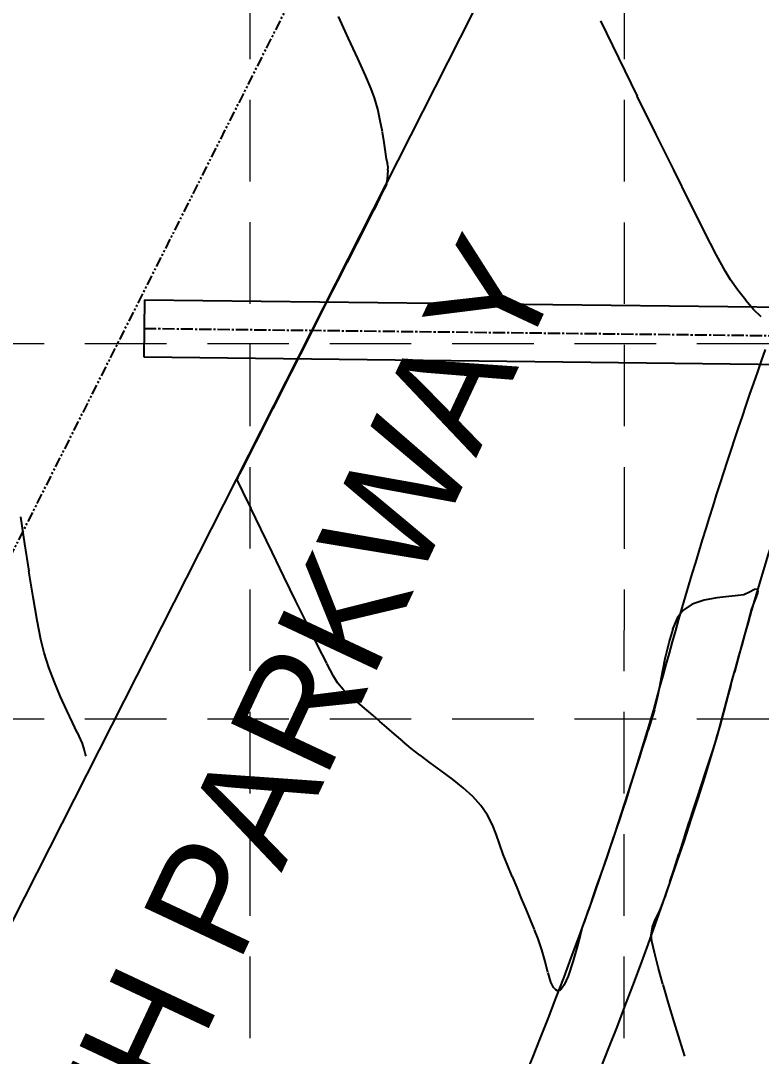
# Model space of a CAD drawing. Header units: inches. Extents: x 6967 to 7890, y 13663 to 15138.
# Drawn here: x 7092.7 to 7138, y 14310.8 to 14374.3 of the extents above; entities that cross this region are included whole.
import ezdxf
from ezdxf.enums import TextEntityAlignment as Align

# ---------------------------------------------------------------- set-up
doc = ezdxf.new("R2010")
doc.units = ezdxf.units.IN
doc.header["$MEASUREMENT"] = 0
for name, pattern in [('CENTER2', [1.125, 0.75, -0.125, 0.125, -0.125]), ('HIDDEN', [0.375, 0.25, -0.125]), ('xGWI003pt$0$PHANTOM2', [1.25, 0.625, -0.125, 0.125, -0.125, 0.125, -0.125])]:
    doc.linetypes.add(name, pattern=pattern)
for name, color, linetype in [('EC', 35, 'Continuous'), ('GRID', 254, 'HIDDEN'), ('V-ROAD-BACK-P', 2, 'Continuous'), ('V-STRM-CNTR-E', 11, 'CENTER2'), ('V-STRM-UNDR-E', 15, 'Continuous'), ('xGWI003pt$0$C-ANNO-ROAD-E', 6, 'Continuous'), ('xGWI003pt$0$C-PROP-ADJ-E', 6, 'xGWI003pt$0$PHANTOM2')]:
    doc.layers.add(name, color=color, linetype=linetype)
doc.styles.get("Standard").update_dxf_attribs({"font": 'ARIAL.TTF'})

msp = doc.modelspace()

# ---------------------------------------------------------------- linework, layer by layer
at = {"layer": 'EC', "color": 35}
for points, elevation in [([(7112.751, 14373.182), (7112.122, 14374.541)], 673), ([(7114.131, 14370.114), (7113.781, 14370.929)], 673), ([(7114.337, 14369.559), (7114.131, 14370.114)], 673), ([(7114.533, 14368.85), (7114.337, 14369.559)], 673), ([(7114.693, 14368.145), (7114.533, 14368.85)], 673), ([(7115.126, 14365.546), (7115.082, 14365.82)], 673), ([(7115.155, 14365.384), (7115.126, 14365.546)], 673), ([(7115.134, 14364.573), (7115.157, 14364.862)], 673), ([(7113.27, 14360.652), (7113.822, 14361.729)], 673), ([(7112.675, 14359.492), (7113.27, 14360.652)], 673), ([(7136.147, 14358.39), (7135.84, 14358.903)], 672), ([(7111.453, 14357.107), (7112.061, 14358.295)], 673), ([(7136.605, 14357.773), (7136.147, 14358.39)], 672), ([(7138.04, 14356.136), (7137.563, 14356.586)], 672), ([(7109.248, 14352.748), (7109.814, 14353.87)], 673), ([(7107.573, 14349.436), (7108.113, 14350.504)], 673), ([(7106.615, 14347.541), (7107.069, 14348.439)], 673), ([(7105.968, 14346.26), (7106.09, 14346.502)], 673), ([(7106.267, 14345.426), (7105.912, 14346.15)], 673), ([(7108.058, 14341.715), (7107.374, 14343.133)], 673), ([(7108.784, 14340.215), (7108.058, 14341.715)], 673), ([(7109.516, 14338.708), (7108.784, 14340.215)], 673), ([(7137.629, 14339.427), (7137.316, 14339.26)], 673), ([(7137.834, 14339.438), (7137.629, 14339.427)], 673), ([(7134.542, 14338.765), (7133.813, 14338.513)], 673), ([(7137.354, 14337.838), (7137.464, 14338.23)], 673), ([(7093.897, 14336.362), (7093.669, 14337.531)], 674), ([(7137.166, 14337.148), (7137.354, 14337.838)], 673), ([(7110.864, 14335.974), (7110.221, 14337.269)], 673), ([(7132.611, 14336.98), (7132.367, 14336.163)], 673), ([(7136.926, 14336.268), (7137.166, 14337.148)], 673), ([(7111.827, 14334.11), (7111.411, 14334.895)], 673), ([(7132.156, 14335.264), (7131.969, 14334.343)], 673), ([(7094.726, 14333.74), (7094.382, 14334.649)], 674), ([(7112.078, 14333.691), (7111.827, 14334.11)], 673), ([(7095.101, 14332.848), (7094.726, 14333.74)], 674), ([(7112.416, 14333.285), (7112.078, 14333.691)], 673), ([(7136.033, 14332.974), (7136.189, 14333.549)], 673), ([(7131.64, 14332.675), (7131.482, 14332.048)], 673), ([(7135.765, 14331.964), (7135.888, 14332.434)], 673), ([(7114.662, 14331.337), (7114.255, 14331.695)], 673), ([(7096.125, 14330.654), (7095.829, 14331.266)], 674), ([(7115.098, 14330.958), (7114.662, 14331.337)], 673), ([(7135.363, 14330.513), (7135.518, 14331.05)], 673), ([(7135.518, 14331.05), (7135.647, 14331.518)], 673), ([(7096.547, 14329.645), (7096.444, 14329.981)], 674), ([(7130.917, 14330.239), (7130.743, 14329.697)], 673), ([(7135.023, 14329.429), (7135.205, 14329.998)], 673), ([(7096.647, 14329.255), (7096.614, 14329.39)], 674), ([(7096.658, 14329.209), (7096.647, 14329.255)], 674), ([(7117.752, 14328.802), (7117.128, 14329.26)], 673), ([(7134.603, 14328.148), (7134.821, 14328.811)], 673), ([(7119.117, 14327.801), (7118.429, 14328.314)], 673), ([(7119.777, 14327.272), (7119.117, 14327.801)], 673), ([(7134.37, 14327.443), (7134.603, 14328.148)], 673), ([(7120.847, 14326.192), (7120.367, 14326.733)], 673), ([(7129.565, 14325.968), (7129.374, 14325.386)], 673), ([(7129.729, 14326.482), (7129.565, 14325.968)], 673), ([(7129.374, 14325.386), (7129.153, 14324.729)], 673), ([(7121.797, 14324.423), (7121.562, 14325.002)], 673), ([(7132.999, 14323.207), (7133.317, 14324.189)], 673), ([(7123.071, 14321.159), (7122.788, 14321.827)], 673), ([(7123.352, 14320.489), (7123.071, 14321.159)], 673), ([(7127.929, 14321.197), (7127.698, 14320.534)], 673), ([(7132.164, 14320.635), (7132.258, 14320.919)], 673), ([(7131.988, 14320.153), (7132.072, 14320.377)], 673), ([(7123.892, 14319.183), (7123.627, 14319.826)], 673), ([(7127.436, 14319.774), (7127.329, 14319.46)], 673), ([(7131.754, 14319.609), (7131.891, 14319.896)], 673), ([(7127.329, 14319.46), (7127.221, 14319.146)], 673), ([(7126.954, 14318.302), (7126.748, 14317.517)], 673), ([(7127.092, 14318.783), (7126.954, 14318.302)], 673), ([(7131.335, 14317.864), (7131.285, 14318.254)], 673), ([(7124.599, 14317.329), (7124.371, 14318.004)], 673), ([(7124.789, 14316.616), (7124.599, 14317.329)], 673), ([(7131.727, 14316.279), (7131.49, 14317.183)], 673), ([(7124.963, 14315.938), (7124.789, 14316.616)], 673), ([(7125.305, 14315.032), (7125.143, 14315.365)], 673), ([(7132.355, 14314.077), (7132.022, 14315.221)], 673), ([(7125.606, 14314.823), (7125.55, 14314.829)], 673), ([(7132.703, 14312.915), (7132.355, 14314.077)], 673), ([(7133.042, 14311.805), (7132.703, 14312.915)], 673)]:
    msp.add_lwpolyline(points, dxfattribs=dict(at, elevation=elevation))
at = {"layer": 'EC', "color": 35, "extrusion": (0.899098, 0.437746, 0), "elevation": 12701.239}
msp.add_lwpolyline([(9801.015, 672), (9803.552, 672)], dxfattribs=at)
at = {"layer": 'EC', "color": 35, "extrusion": (0.908046, 0.41887, 0), "elevation": 12479.198}
msp.add_lwpolyline([(10070.86, 673), (10072.2, 673)], dxfattribs=at)
at = {"layer": 'EC', "color": 35, "extrusion": (0.911231, 0.411897, 0), "elevation": 12401.632}
msp.add_lwpolyline([(10165.088, 673), (10166.225, 673)], dxfattribs=at)
at = {"layer": 'EC', "color": 35, "extrusion": (0.898541, 0.43889, 0), "elevation": 12713.704}
msp.add_lwpolyline([(9782.24, 672), (9784.841, 672)], dxfattribs=at)
at = {"layer": 'EC', "color": 35, "extrusion": (0.897821, 0.440361, 0), "elevation": 12729.699}
msp.add_lwpolyline([(9758.84, 672), (9761.416, 672)], dxfattribs=at)
at = {"layer": 'EC', "color": 35, "extrusion": (0.982214, 0.187767, 0), "elevation": 9686.006}
msp.add_lwpolyline([(12775.992, 673), (12776.687, 673)], dxfattribs=at)
at = {"layer": 'EC', "color": 35, "extrusion": (0.986458, 0.164013, 0), "elevation": 9374.932}
msp.add_lwpolyline([(13005.321, 673), (13005.973, 673)], dxfattribs=at)
at = {"layer": 'EC', "color": 35, "extrusion": (0.896856, 0.442322, 0), "elevation": 12751}
msp.add_lwpolyline([(9728.527, 672), (9730.992, 672)], dxfattribs=at)
at = {"layer": 'EC', "color": 35, "extrusion": (0.988565, 0.150793, 0), "elevation": 9199.989}
msp.add_lwpolyline([(13129.067, 673), (13129.659, 673)], dxfattribs=at)
at = {"layer": 'EC', "color": 35, "extrusion": (0.988739, 0.149651, 0), "elevation": 9184.817}
msp.add_lwpolyline([(13139.266, 673), (13139.685, 673)], dxfattribs=at)
at = {"layer": 'EC', "color": 35, "extrusion": (0.982413, 0.186721, 0), "elevation": 9672.337}
msp.add_lwpolyline([(12784.116, 673), (12784.193, 673)], dxfattribs=at)
at = {"layer": 'EC', "color": 35, "extrusion": (0.999342, -0.036272, 0), "elevation": 6589.425}
msp.add_lwpolyline([(14613.745, 673), (14613.939, 673)], dxfattribs=at)
at = {"layer": 'EC', "color": 35, "extrusion": (0.980508, -0.196481, 0), "elevation": 4154.085}
msp.add_lwpolyline([(15482.257, 673), (15482.56, 673)], dxfattribs=at)
at = {"layer": 'EC', "color": 35, "extrusion": (0.999775, -0.02123, 0), "elevation": 6808.594}
msp.add_lwpolyline([(14512.676, 673), (14512.929, 673)], dxfattribs=at)
at = {"layer": 'EC', "color": 35, "extrusion": (0.895495, 0.445072, 0), "elevation": 12780.795}
msp.add_lwpolyline([(9687.086, 672), (9689.351, 672)], dxfattribs=at)
at = {"layer": 'EC', "color": 35, "extrusion": (0.900219, -0.435436, 0), "elevation": 150.414}
msp.add_lwpolyline([(16028.25, 673), (16028.86, 673)], dxfattribs=at)
at = {"layer": 'EC', "color": 35, "extrusion": (0.920249, -0.391333, 0), "elevation": 926.434}
msp.add_lwpolyline([(16002.771, 673), (16003.076, 673)], dxfattribs=at)
at = {"layer": 'EC', "color": 35, "extrusion": (0.894105, -0.447857, 0), "elevation": -71.488}
msp.add_lwpolyline([(16027.934, 673), (16028.796, 673)], dxfattribs=at)
at = {"layer": 'EC', "color": 35, "extrusion": (0.891405, -0.453207, 0), "elevation": -167.541}
msp.add_lwpolyline([(16026.155, 673), (16027.218, 673)], dxfattribs=at)
at = {"layer": 'EC', "color": 35, "extrusion": (0.893427, 0.449209, 0), "elevation": 12825.454}
msp.add_lwpolyline([(9625.9, 672), (9627.88, 672)], dxfattribs=at)
at = {"layer": 'EC', "color": 35, "extrusion": (0.889911, 0.456134, 0), "elevation": 12899.827}
msp.add_lwpolyline([(9524.395, 672), (9526.001, 672)], dxfattribs=at)
at = {"layer": 'EC', "color": 35, "extrusion": (0.889724, -0.456499, 0), "elevation": -226.778}
msp.add_lwpolyline([(16021.567, 673), (16022.913, 673)], dxfattribs=at)
at = {"layer": 'EC', "color": 35, "extrusion": (0.882612, 0.470102, 0), "elevation": 13048.329}
msp.add_lwpolyline([(9318.767, 672), (9319.912, 672)], dxfattribs=at)
at = {"layer": 'EC', "color": 35, "extrusion": (0.793607, 0.608431, 0), "elevation": 14399.373}
msp.add_lwpolyline([(7051.508, 672), (7052.291, 672)], dxfattribs=at)
at = {"layer": 'EC', "color": 35, "extrusion": (0.89158, -0.452864, 0), "elevation": -161.39}
msp.add_lwpolyline([(16019.756, 673), (16021.025, 673)], dxfattribs=at)
at = {"layer": 'EC', "color": 35, "extrusion": (0.760792, 0.648996, 0), "elevation": 14747.564}
msp.add_lwpolyline([(6290.129, 672), (6290.872, 672)], dxfattribs=at)
at = {"layer": 'EC', "color": 35, "extrusion": (0.892472, -0.451103, 0)}
for points, elevation in [([(16018.899, 673), (16020.043, 673)], -129.759), ([(16017.684, 673), (16018.899, 673)], -129.759), ([(16015.16, 673), (16016.428, 673)], -129.759), ([(16013.913, 673), (16015.16, 673)], -129.759), ([(16011.599, 673), (16012.715, 673)], -129.76), ([(16009.888, 673), (16010.592, 673)], -129.76), ([(16009.428, 673), (16009.888, 673)], -129.76), ([(16009.034, 673), (16009.158, 673)], -129.759)]:
    msp.add_lwpolyline(points, dxfattribs=dict(at, elevation=elevation))
at = {"layer": 'EC', "color": 35, "extrusion": (0.900199, 0.435479, 0), "elevation": 12644.187}
msp.add_lwpolyline([(9817.958, 673), (9819.103, 673)], dxfattribs=at)
at = {"layer": 'EC', "color": 35, "extrusion": (0.900711, 0.434418, 0), "elevation": 12632.606}
msp.add_lwpolyline([(9831.454, 673), (9832.855, 673)], dxfattribs=at)
at = {"layer": 'EC', "color": 35, "extrusion": (0.989075, 0.147415, 0), "elevation": 9129.676}
msp.add_lwpolyline([(13139.918, 674), (13141.6, 674)], dxfattribs=at)
at = {"layer": 'EC', "color": 35, "extrusion": (0.988262, 0.152767, 0), "elevation": 9200.67}
msp.add_lwpolyline([(13088.615, 674), (13090.305, 674)], dxfattribs=at)
at = {"layer": 'EC', "color": 35, "extrusion": (0.987052, 0.160398, 0), "elevation": 9301.519}
msp.add_lwpolyline([(13015.528, 674), (13017.139, 674)], dxfattribs=at)
at = {"layer": 'EC', "color": 35, "extrusion": (-0.424631, 0.905366, 0), "elevation": 9951.554}
msp.add_lwpolyline([(-12550.786, 673), (-12550.392, 673)], dxfattribs=at)
at = {"layer": 'EC', "color": 35, "extrusion": (0.946972, -0.321315, 0), "elevation": 2151.929}
msp.add_lwpolyline([(15872.075, 673), (15872.387, 673)], dxfattribs=at)
at = {"layer": 'EC', "color": 35, "extrusion": (0.995571, 0.094009, 0), "elevation": 8454.256}
msp.add_lwpolyline([(13604.743, 673), (13604.914, 673)], dxfattribs=at)
at = {"layer": 'EC', "color": 35, "extrusion": (0.985087, 0.172058, 0), "elevation": 9454.767}
msp.add_lwpolyline([(12903.19, 674), (12904.634, 674)], dxfattribs=at)
at = {"layer": 'EC', "color": 35, "extrusion": (0.898003, 0.43999, 0), "elevation": 12693.256}
msp.add_lwpolyline([(9746.476, 673), (9748.078, 673)], dxfattribs=at)
at = {"layer": 'EC', "color": 35, "extrusion": (0.190158, -0.981753, 0), "elevation": -12720.44}
msp.add_lwpolyline([(9731.787, 673), (9730.996, 673)], dxfattribs=at)
at = {"layer": 'EC', "color": 35, "extrusion": (0.112615, -0.993639, 0), "elevation": -13444.157}
msp.add_lwpolyline([(8705.439, 673), (8704.707, 673)], dxfattribs=at)
at = {"layer": 'EC', "color": 35, "extrusion": (0.082511, -0.99659, 0), "elevation": -13701.299}
msp.add_lwpolyline([(8295.425, 673), (8294.844, 673)], dxfattribs=at)
at = {"layer": 'EC', "color": 35, "extrusion": (0.140038, -0.990146, 0), "elevation": -13198.351}
msp.add_lwpolyline([(9074.652, 673), (9074.315, 673)], dxfattribs=at)
at = {"layer": 'EC', "color": 35, "extrusion": (0.941238, -0.337744, 0), "elevation": 1875.395}
msp.add_lwpolyline([(15906.324, 673), (15906.723, 673)], dxfattribs=at)
at = {"layer": 'EC', "color": 35, "extrusion": (0.924037, -0.382302, 0), "elevation": 1113.729}
msp.add_lwpolyline([(15978.128, 673), (15978.522, 673)], dxfattribs=at)
at = {"layer": 'EC', "color": 35, "extrusion": (0.817034, -0.57659, 0), "elevation": -2439.134}
msp.add_lwpolyline([(15827.678, 673), (15827.101, 673)], dxfattribs=at)
at = {"layer": 'EC', "color": 35, "extrusion": (-0.553033, 0.83316, 0), "elevation": 8001.04}
msp.add_lwpolyline([(-13873.269, 673), (-13872.568, 673)], dxfattribs=at)
at = {"layer": 'EC', "color": 35, "extrusion": (0.921222, -0.389036, 0), "elevation": 993.114}
msp.add_lwpolyline([(15983.124, 673), (15982.392, 673)], dxfattribs=at)
at = {"layer": 'EC', "color": 35, "extrusion": (0.972374, 0.233429, 0), "elevation": 10244.441}
msp.add_lwpolyline([(12283.534, 674), (12284.384, 674)], dxfattribs=at)
at = {"layer": 'EC', "color": 35, "extrusion": (0.973387, -0.229169, 0), "elevation": 3657.15}
msp.add_lwpolyline([(15589.146, 673), (15588.223, 673)], dxfattribs=at)
at = {"layer": 'EC', "color": 35, "extrusion": (0.965102, -0.261875, 0), "elevation": 3133.551}
msp.add_lwpolyline([(15703.94, 673), (15704.94, 673)], dxfattribs=at)
at = {"layer": 'EC', "color": 35, "extrusion": (0.951631, 0.307243, 0), "elevation": 11155.455}
msp.add_lwpolyline([(11461.598, 674), (11462.53, 674)], dxfattribs=at)
at = {"layer": 'EC', "color": 35, "extrusion": (0.891878, 0.452276, 0), "elevation": 12825.839}
msp.add_lwpolyline([(9568.66, 673), (9569.869, 673)], dxfattribs=at)
at = {"layer": 'EC', "color": 35, "extrusion": (0.965182, -0.261579, 0), "elevation": 3138.368}
msp.add_lwpolyline([(15702.003, 673), (15702.978, 673)], dxfattribs=at)
at = {"layer": 'EC', "color": 35, "extrusion": (0.982113, -0.188295, 0), "elevation": 4305.313}
msp.add_lwpolyline([(15420.851, 673), (15419.952, 673)], dxfattribs=at)
at = {"layer": 'EC', "color": 35, "extrusion": (0.965187, -0.261562, 0), "elevation": 3138.635}
msp.add_lwpolyline([(15701.108, 673), (15701.949, 673)], dxfattribs=at)
at = {"layer": 'EC', "color": 35, "extrusion": (0.912029, 0.410126, 0), "elevation": 12349.209}
msp.add_lwpolyline([(10161.169, 674), (10162.087, 674)], dxfattribs=at)
at = {"layer": 'EC', "color": 35, "extrusion": (-0.696052, -0.717991, 0), "elevation": -15241.784}
msp.add_lwpolyline([(-4869.604, 673), (-4870.069, 673)], dxfattribs=at)
at = {"layer": 'EC', "color": 35, "extrusion": (0.6397, 0.768625, 0), "elevation": 15566.697}
msp.add_lwpolyline([(3701.303, 673), (3701.752, 673)], dxfattribs=at)
at = {"layer": 'EC', "color": 35, "extrusion": (0.979934, -0.199321, 0), "elevation": 4131.735}
msp.add_lwpolyline([(15467.366, 673), (15466.565, 673)], dxfattribs=at)
at = {"layer": 'EC', "color": 35, "extrusion": (0.965962, -0.258682, 0), "elevation": 3185.45}
msp.add_lwpolyline([(15690.522, 673), (15691.081, 673)], dxfattribs=at)
at = {"layer": 'EC', "color": 35, "extrusion": (-0.623107, -0.782136, 0), "elevation": -15642.328}
msp.add_lwpolyline([(-3366.909, 673), (-3367.382, 673)], dxfattribs=at)
at = {"layer": 'EC', "color": 35, "extrusion": (-0.64649, -0.762922, 0), "elevation": -15533.276}
msp.add_lwpolyline([(-3838.188, 673), (-3838.728, 673)], dxfattribs=at)
at = {"layer": 'EC', "color": 35, "extrusion": (0.904581, 0.426302, 0), "elevation": 12528.194}
msp.add_lwpolyline([(9938.828, 674), (9939.651, 674)], dxfattribs=at)
at = {"layer": 'EC', "color": 35, "extrusion": (-0.664264, -0.747498, 0), "elevation": -15438.657}
msp.add_lwpolyline([(-4202.138, 673), (-4202.644, 673)], dxfattribs=at)
at = {"layer": 'EC', "color": 35, "extrusion": (0.95632, -0.292321, 0), "elevation": 2630.426}
msp.add_lwpolyline([(15790.709, 673), (15790.018, 673)], dxfattribs=at)
at = {"layer": 'EC', "color": 35, "extrusion": (0.966832, -0.255413, 0), "elevation": 3238.521}
msp.add_lwpolyline([(15678.707, 673), (15679.168, 673)], dxfattribs=at)
at = {"layer": 'EC', "color": 35, "extrusion": (-0.652859, -0.75748, 0), "elevation": -15500.563}
msp.add_lwpolyline([(-3965.932, 673), (-3966.549, 673)], dxfattribs=at)
at = {"layer": 'EC', "color": 35, "extrusion": (0.954319, -0.298789, 0), "elevation": 2523.46}
msp.add_lwpolyline([(15807.465, 673), (15806.843, 673)], dxfattribs=at)
at = {"layer": 'EC', "color": 35, "extrusion": (0.899362, 0.437205, 0), "elevation": 12647.42}
msp.add_lwpolyline([(9785.488, 674), (9785.979, 674)], dxfattribs=at)
at = {"layer": 'EC', "color": 35, "extrusion": (-0.649305, -0.760528, 0), "elevation": -15518.963}
msp.add_lwpolyline([(-3892.652, 673), (-3893.309, 673)], dxfattribs=at)
at = {"layer": 'EC', "color": 35, "extrusion": (0.952695, -0.303929, 0), "elevation": 2438.216}
msp.add_lwpolyline([(15820.216, 673), (15819.634, 673)], dxfattribs=at)
at = {"layer": 'EC', "color": 35, "extrusion": (0.956031, -0.293265, 0), "elevation": 2618.993}
msp.add_lwpolyline([(15792.43, 673), (15792.97, 673)], dxfattribs=at)
at = {"layer": 'EC', "color": 35, "extrusion": (0.911989, 0.410215, 0), "elevation": 12350.254}
msp.add_lwpolyline([(10157.71, 674), (10157.964, 674)], dxfattribs=at)
at = {"layer": 'EC', "color": 35, "extrusion": (0.645875, 0.763443, 0), "elevation": 15536.325}
msp.add_lwpolyline([(3822.074, 673), (3822.771, 673)], dxfattribs=at)
at = {"layer": 'EC', "color": 35, "extrusion": (0.618991, 0.785398, 0), "elevation": 15659.61}
msp.add_lwpolyline([(3279.911, 673), (3280.587, 673)], dxfattribs=at)
at = {"layer": 'EC', "color": 35, "extrusion": (0.951849, -0.306568, 0), "elevation": 2394.368}
msp.add_lwpolyline([(15825.761, 673), (15825.175, 673)], dxfattribs=at)
at = {"layer": 'EC', "color": 35, "extrusion": (0.966881, 0.255228, 0), "elevation": 10518.842}
msp.add_lwpolyline([(12043.559, 674), (12043.822, 674)], dxfattribs=at)
at = {"layer": 'EC', "color": 35, "extrusion": (0.975114, 0.221704, 0), "elevation": 10096.891}
msp.add_lwpolyline([(12399.251, 674), (12399.258, 674)], dxfattribs=at)
at = {"layer": 'EC', "color": 35, "extrusion": (0.952748, -0.303761, 0), "elevation": 2441.005}
msp.add_lwpolyline([(15818.049, 673), (15817.419, 673)], dxfattribs=at)
at = {"layer": 'EC', "color": 35, "extrusion": (0.950565, -0.310527, 0), "elevation": 2332.628}
msp.add_lwpolyline([(15836.015, 673), (15836.664, 673)], dxfattribs=at)
at = {"layer": 'EC', "color": 35, "extrusion": (0.585515, 0.810661, 0), "elevation": 15783.359}
msp.add_lwpolyline([(2618.81, 673), (2619.645, 673)], dxfattribs=at)
at = {"layer": 'EC', "color": 35, "extrusion": (0.953994, -0.299825, 0), "elevation": 2506.285}
msp.add_lwpolyline([(15807.207, 673), (15806.595, 673)], dxfattribs=at)
at = {"layer": 'EC', "color": 35, "extrusion": (0.954875, -0.297008, 0), "elevation": 2552.922}
msp.add_lwpolyline([(15799.13, 673), (15798.59, 673)], dxfattribs=at)
at = {"layer": 'EC', "color": 35, "extrusion": (-0.67406, -0.738676, 0), "elevation": -15382.374}
msp.add_lwpolyline([(-4397.439, 673), (-4398.238, 673)], dxfattribs=at)
at = {"layer": 'EC', "color": 35, "extrusion": (0.954981, -0.296666, 0), "elevation": 2558.573}
msp.add_lwpolyline([(15797.676, 673), (15797.174, 673)], dxfattribs=at)
at = {"layer": 'EC', "color": 35, "extrusion": (0.9507, -0.310111, 0), "elevation": 2339.553}
msp.add_lwpolyline([(15832.769, 673), (15833.551, 673)], dxfattribs=at)
at = {"layer": 'EC', "color": 35, "extrusion": (0.954123, -0.299415, 0), "elevation": 2513.077}
msp.add_lwpolyline([(15804.475, 673), (15803.973, 673)], dxfattribs=at)
at = {"layer": 'EC', "color": 35, "extrusion": (0.951474, -0.307729, 0), "elevation": 2379.202}
msp.add_lwpolyline([(15826.138, 673), (15826.859, 673)], dxfattribs=at)
at = {"layer": 'EC', "color": 35, "extrusion": (0.828015, 0.560705, 0), "elevation": 13928.945}
msp.add_lwpolyline([(7868.875, 673), (7869.609, 673)], dxfattribs=at)
at = {"layer": 'EC', "color": 35, "extrusion": (0.951578, -0.307406, 0), "elevation": 2384.568}
msp.add_lwpolyline([(15824.424, 673), (15825.33, 673)], dxfattribs=at)
at = {"layer": 'EC', "color": 35, "extrusion": (0.887273, 0.461245, 0), "elevation": 12926.107}
msp.add_lwpolyline([(9425.396, 673), (9426.052, 673)], dxfattribs=at)
at = {"layer": 'EC', "color": 35, "extrusion": (0.945927, -0.324381, 0), "elevation": 2096.987}
msp.add_lwpolyline([(15862.702, 673), (15861.818, 673)], dxfattribs=at)
at = {"layer": 'EC', "color": 35, "extrusion": (0.951602, -0.307333, 0), "elevation": 2385.776}
msp.add_lwpolyline([(15823.232, 673), (15824.242, 673)], dxfattribs=at)
at = {"layer": 'EC', "color": 35, "extrusion": (0.94435, 0.328942, 0), "elevation": 11437.371}
msp.add_lwpolyline([(11183.983, 673), (11184.616, 673)], dxfattribs=at)
at = {"layer": 'EC', "color": 35, "extrusion": (0.944205, 0.329359, 0), "elevation": 11442.307}
msp.add_lwpolyline([(11178.253, 673), (11178.932, 673)], dxfattribs=at)
at = {"layer": 'EC', "color": 35, "extrusion": (0.945043, -0.326946, 0), "elevation": 2053.945}
msp.add_lwpolyline([(15867.449, 673), (15866.467, 673)], dxfattribs=at)
at = {"layer": 'EC', "color": 35, "extrusion": (0.929545, 0.368709, 0), "elevation": 11901.517}
msp.add_lwpolyline([(10687.254, 673), (10688.014, 673)], dxfattribs=at)
at = {"layer": 'EC', "color": 35, "extrusion": (0.944537, -0.328406, 0), "elevation": 2029.428}
msp.add_lwpolyline([(15869.622, 673), (15868.639, 673)], dxfattribs=at)
at = {"layer": 'EC', "color": 35, "extrusion": (0.951493, -0.307671, 0), "elevation": 2380.16}
msp.add_lwpolyline([(15822.074, 673), (15823.046, 673)], dxfattribs=at)
at = {"layer": 'EC', "color": 35, "extrusion": (0.919072, 0.39409, 0), "elevation": 12190.438}
msp.add_lwpolyline([(10355.774, 673), (10356.483, 673)], dxfattribs=at)
at = {"layer": 'EC', "color": 35, "extrusion": (0.95132, -0.308204, 0), "elevation": 2371.294}
msp.add_lwpolyline([(15822.576, 673), (15823.405, 673)], dxfattribs=at)
at = {"layer": 'EC', "color": 35, "extrusion": (0.944248, -0.329234, 0), "elevation": 2015.506}
msp.add_lwpolyline([(15870.413, 673), (15869.524, 673)], dxfattribs=at)
at = {"layer": 'EC', "color": 35, "extrusion": (0.950922, -0.309432, 0), "elevation": 2350.873}
msp.add_lwpolyline([(15825.018, 673), (15825.623, 673)], dxfattribs=at)
at = {"layer": 'EC', "color": 35, "extrusion": (0.923491, 0.383621, 0), "elevation": 12071.984}
msp.add_lwpolyline([(10491.457, 673), (10492.175, 673)], dxfattribs=at)
at = {"layer": 'EC', "color": 35, "extrusion": (0.944431, -0.32871, 0), "elevation": 2024.322}
msp.add_lwpolyline([(15867.7, 673), (15867.281, 673)], dxfattribs=at)
at = {"layer": 'EC', "color": 35, "extrusion": (0.936235, -0.351374, 0), "elevation": 1645.486}
msp.add_lwpolyline([(15912.752, 673), (15913.026, 673)], dxfattribs=at)
at = {"layer": 'EC', "color": 35, "extrusion": (0.941591, -0.336759, 0), "elevation": 1892.976}
msp.add_lwpolyline([(15885.726, 673), (15886, 673)], dxfattribs=at)
at = {"layer": 'EC', "color": 35, "extrusion": (0.946038, -0.324055, 0), "elevation": 2102.44}
msp.add_lwpolyline([(15857.12, 673), (15856.734, 673)], dxfattribs=at)
at = {"layer": 'EC', "color": 35, "extrusion": (0.894586, -0.446895, 0), "elevation": -19.396}
msp.add_lwpolyline([(15996.831, 673), (15997.273, 673)], dxfattribs=at)
at = {"layer": 'EC', "color": 35, "extrusion": (0.925879, 0.377821, 0), "elevation": 12005.944}
msp.add_lwpolyline([(10565.614, 673), (10566.274, 673)], dxfattribs=at)
at = {"layer": 'EC', "color": 35, "extrusion": (0.942418, -0.334436, 0), "elevation": 1927.986}
msp.add_lwpolyline([(15878.227, 673), (15877.841, 673)], dxfattribs=at)
at = {"layer": 'EC', "color": 35, "extrusion": (0.931167, -0.364593, 0), "elevation": 1419.982}
msp.add_lwpolyline([(15933.197, 673), (15933.695, 673)], dxfattribs=at)
at = {"layer": 'EC', "color": 35, "extrusion": (0.927109, 0.374792, 0), "elevation": 11971.341}
msp.add_lwpolyline([(10604.192, 673), (10604.805, 673)], dxfattribs=at)
at = {"layer": 'EC', "color": 35, "extrusion": (0.983715, -0.179734, 0), "elevation": 4441.676}
msp.add_lwpolyline([(15366.82, 673), (15367.323, 673)], dxfattribs=at)
at = {"layer": 'EC', "color": 35, "extrusion": (0.975137, 0.221601, 0), "elevation": 10126.891}
msp.add_lwpolyline([(12380.871, 673), (12381.569, 673)], dxfattribs=at)
at = {"layer": 'EC', "color": 35, "extrusion": (0.962959, -0.269647, 0), "elevation": 3002.099}
msp.add_lwpolyline([(15708.89, 673), (15707.94, 673)], dxfattribs=at)
at = {"layer": 'EC', "color": 35, "extrusion": (0.949376, -0.314142, 0), "elevation": 2268.274}
msp.add_lwpolyline([(15830.569, 673), (15829.652, 673)], dxfattribs=at)
at = {"layer": 'EC', "color": 35, "extrusion": (0.954174, 0.299252, 0), "elevation": 11082.534}
msp.add_lwpolyline([(11527.133, 673), (11527.733, 673)], dxfattribs=at)
at = {"layer": 'EC', "color": 35, "extrusion": (0.915089, -0.403252, 0), "elevation": 748.266}
msp.add_lwpolyline([(15973.824, 673), (15973.226, 673)], dxfattribs=at)
at = {"layer": 'EC', "color": 35, "extrusion": (0.963074, 0.269236, 0), "elevation": 10722.834}
msp.add_lwpolyline([(11866.429, 673), (11867.527, 673)], dxfattribs=at)
at = {"layer": 'EC', "color": 35, "extrusion": (0.825361, -0.564606, 0), "elevation": -2200.951}
msp.add_lwpolyline([(15838.55, 673), (15838.23, 673)], dxfattribs=at)
at = {"layer": 'EC', "color": 35, "extrusion": (0.740064, 0.672536, 0), "elevation": 14900.56}
msp.add_lwpolyline([(5801.81, 673), (5802.018, 673)], dxfattribs=at)
at = {"layer": 'EC', "color": 35, "extrusion": (-0.418097, -0.908402, 0), "elevation": -15982.796}
msp.add_lwpolyline([(487.872, 673), (487.757, 673)], dxfattribs=at)
at = {"layer": 'EC', "color": 35, "extrusion": (0.193972, -0.981007, 0), "elevation": -12660.779}
msp.add_lwpolyline([(9766.998, 673), (9766.939, 673)], dxfattribs=at)
at = {"layer": 'EC', "color": 35, "extrusion": (-0.58648, 0.809963, 0), "elevation": 7415.431}
msp.add_lwpolyline([(-14167.043, 673), (-14166.897, 673)], dxfattribs=at)
at = {"layer": 'EC', "color": 35, "extrusion": (0.954536, 0.298095, 0), "elevation": 11075.024}
msp.add_lwpolyline([(11533.773, 673), (11534.812, 673)], dxfattribs=at)
at = {"layer": 'GRID', "color": 252, "linetype": 'HIDDEN', "lineweight": 0, "ltscale": 20}
for p, q in [((7106.756, 13779.427), (7106.659, 15112.778)), ((7129.617, 13779.423), (7129.689, 15112.735)), ((6991.593, 14354.495), (7865.68, 14354.495)), ((6991.593, 14331.493), (7865.68, 14331.493))]:
    msp.add_line(p, q, dxfattribs=at)
at = {"layer": 'V-ROAD-BACK-P', "color": 7}
for points in [[(7048.018, 14208.166, -0.049115), (7086.033, 14307.016), (7140.189, 14413.91, 0.421069), (7126.584, 14453.873, -2.849906)], [(7142.012, 14352.417, 0.02117), (7135.346, 14330.482, -0.044903), (7119.222, 14290.412, 0.026609), (7098.649, 14243.768), (7094.556, 14235.861, -0.997091), (7092.902, 14236.711), (7094.793, 14245.063, -0.023479), (7115.756, 14292.552, 0.045772), (7131.454, 14332.039, -0.020361), (7138.301, 14354.121)]]:
    msp.add_lwpolyline(points, format="xyb", dxfattribs=at)
at = {"layer": 'V-STRM-CNTR-E', "color": 5}
msp.add_lwpolyline([(7100.213, 14355.422), (7286.424, 14353.286, 0.069019), (7572.032, 14296.223, 0.011978), (7622.781, 14294.424), (7793.155, 14292.47)], format="xyb", dxfattribs=at)
at = {"layer": 'V-STRM-UNDR-E', "color": 5}
msp.add_line((7100.233, 14357.172), (7100.193, 14353.672), dxfattribs=at)
for points in [[(7100.233, 14357.172), (7286.73, 14355.033, 0.069087), (7572.136, 14297.969, 0.011978), (7622.801, 14296.174), (7793.174, 14294.219)], [(7100.193, 14353.672), (7286.118, 14351.54, 0.068951), (7571.928, 14294.476, 0.011978), (7622.761, 14292.674), (7793.135, 14290.72)]]:
    msp.add_lwpolyline(points, format="xyb", dxfattribs=at)
at = {"layer": 'xGWI003pt$0$C-PROP-ADJ-E', "color": 253}
msp.add_line((7120.916, 14398.843), (7076.88, 14311.395), dxfattribs=at)

# ---------------------------------------------------------------- texts
at = {"layer": 'xGWI003pt$0$C-ANNO-ROAD-E', "color": 7}
msp.add_text('HORIZON NORTH PARKWAY', height=6.7, rotation=64.86781, dxfattribs=at).set_placement((7098.585, 14300.612), align=Align.CENTER)

doc.saveas('drawing.dxf')
